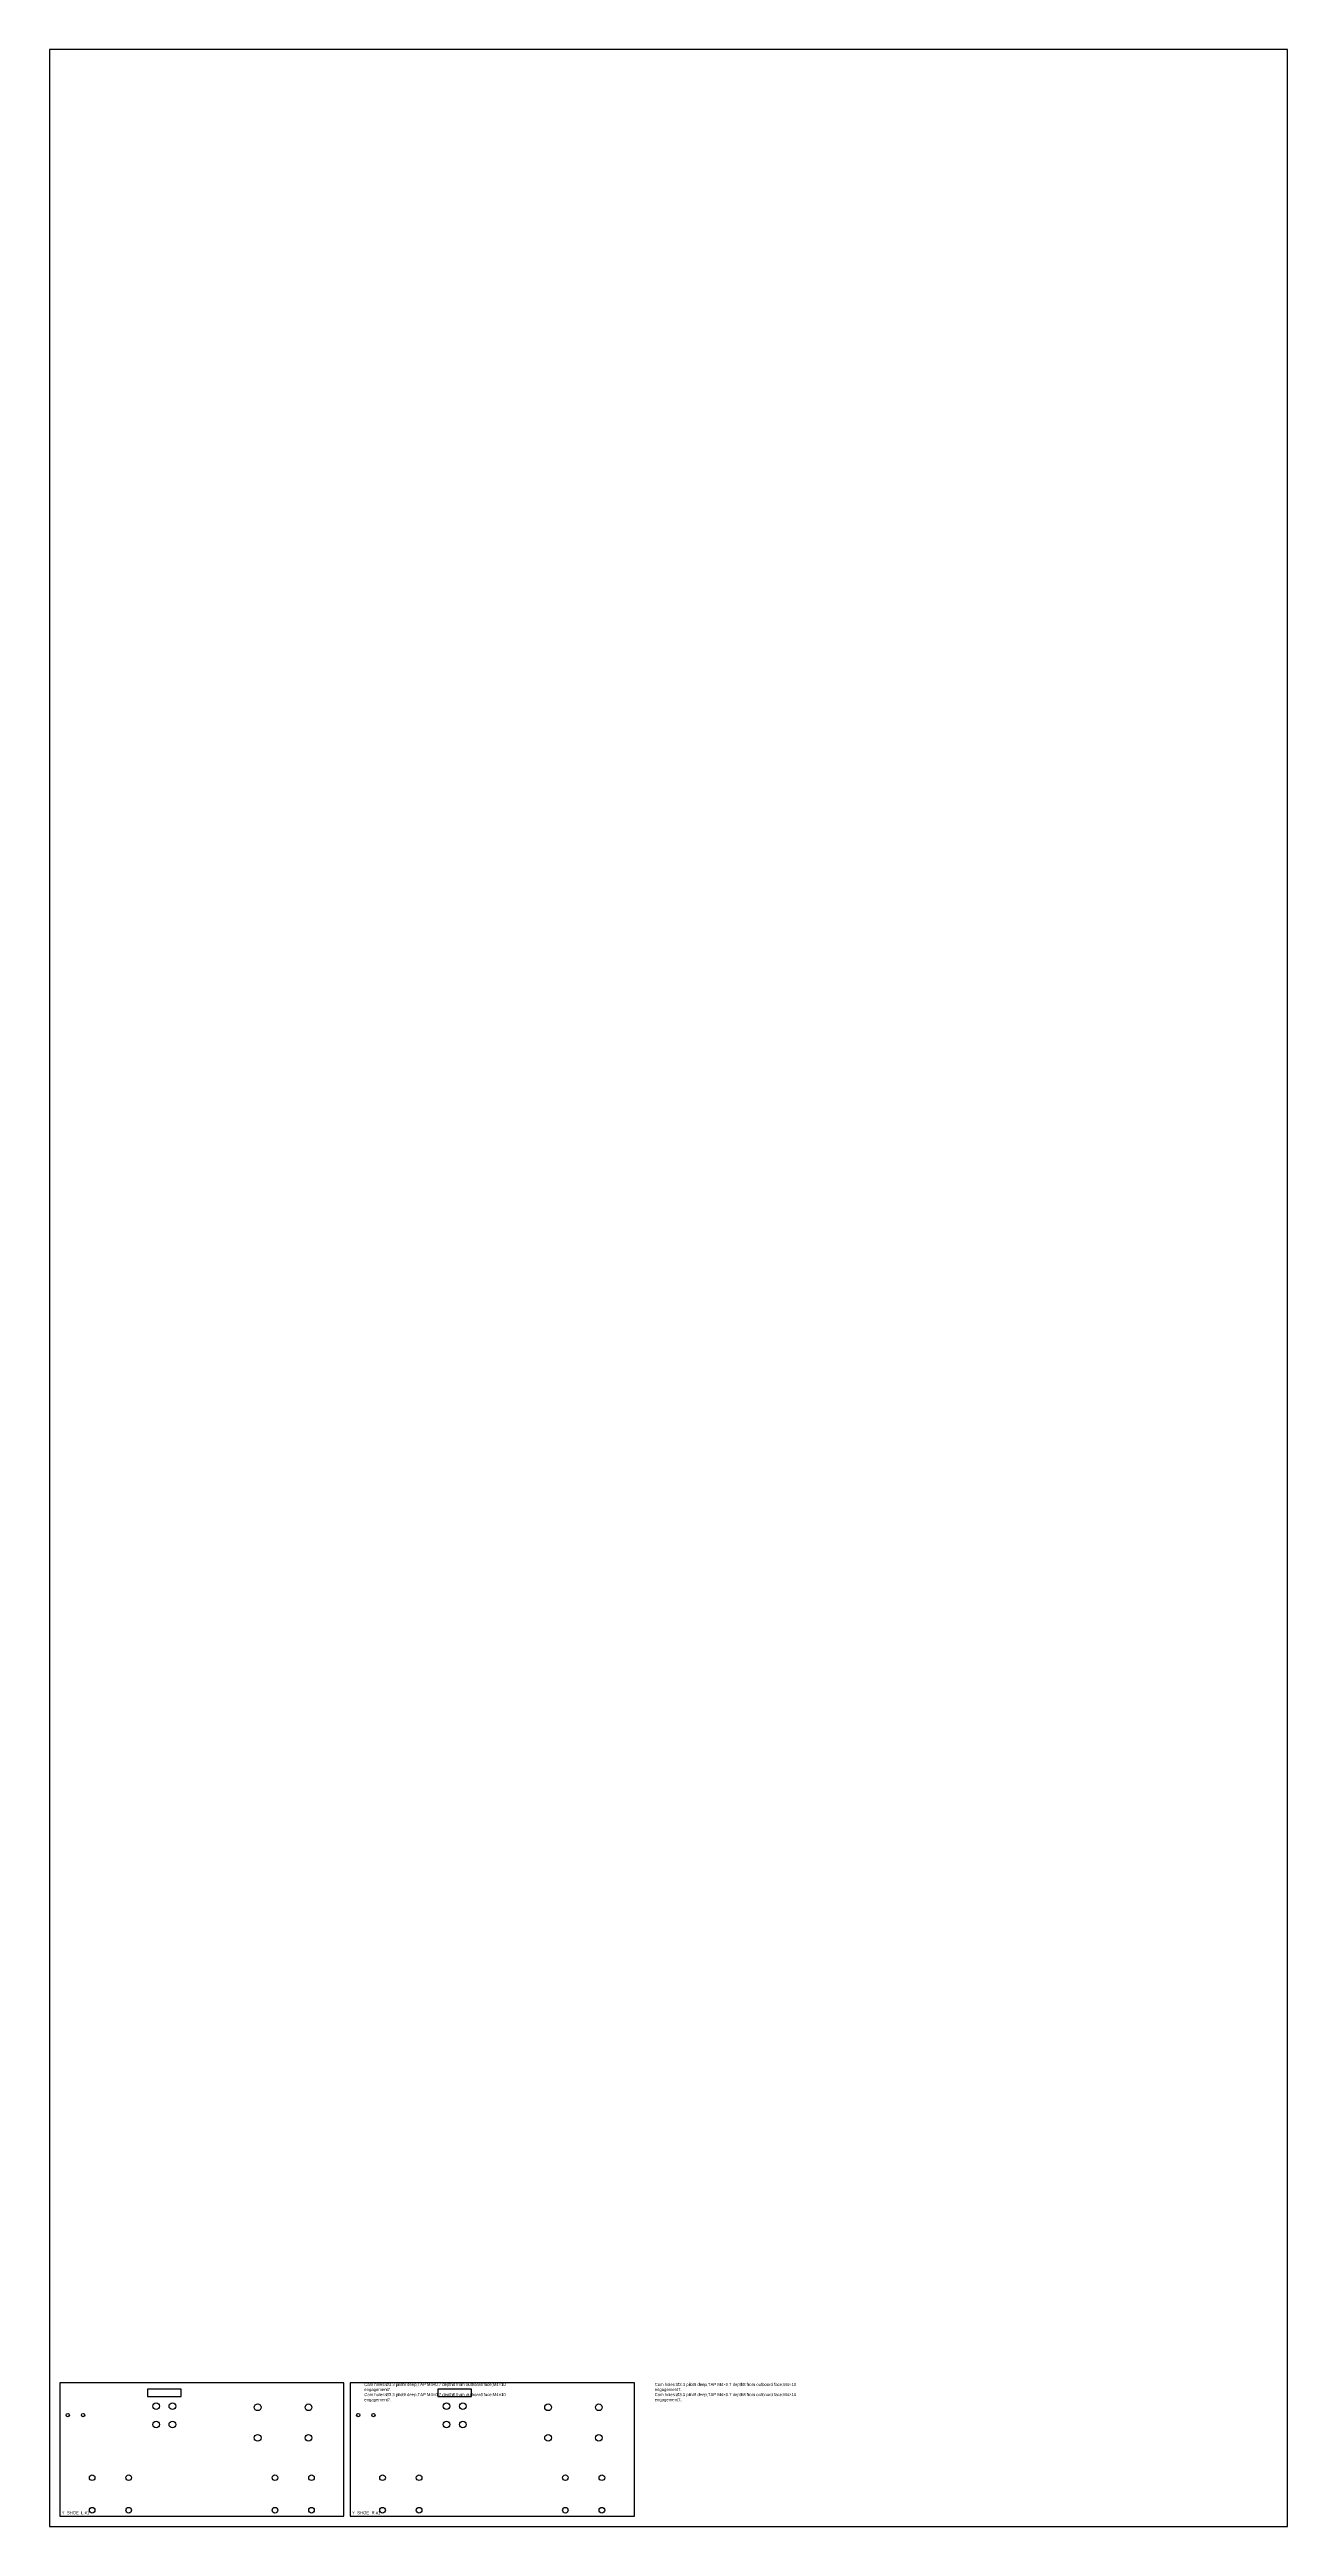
# Model space of a CAD drawing. Header units: millimetres. Extents: x 0 to 1219, y 0 to 2438.
import ezdxf

# ---------------------------------------------------------------- set-up
doc = ezdxf.new("R2010")
doc.units = ezdxf.units.MM
for name, color, linetype in [('CUT_HOLES', 7, 'Continuous'), ('CUT_INNER', 7, 'Continuous'), ('CUT_OUTER', 7, 'Continuous'), ('DRILL_M4_PILOT_DEPTH_9', 7, 'Continuous'), ('MACHINING_NOTES', 7, 'Continuous'), ('PART_MARK_NO_CUT', 7, 'Continuous'), ('STOCK_NO_CUT', 7, 'Continuous')]:
    doc.layers.add(name, color=color, linetype=linetype)

msp = doc.modelspace()

# ---------------------------------------------------------------- linework, layer by layer
at = {"layer": 'CUT_HOLES'}
for centre, radius in [((105, 118.4375), 3.3), ((105, 100.4375), 3.3), ((121, 118.4375), 3.3), ((121, 100.4375), 3.3), ((205, 117.3), 3.3), ((255, 117.3), 3.3), ((391, 118.4375), 3.3), ((391, 100.4375), 3.3), ((407, 118.4375), 3.3), ((407, 100.4375), 3.3), ((491, 117.3), 3.3), ((541, 117.3), 3.3), ((205, 87.3), 3.3), ((255, 87.3), 3.3), ((491, 87.3), 3.3), ((541, 87.3), 3.3), ((42, 48), 2.75), ((78, 48), 2.75), ((222, 48), 2.75), ((258, 48), 2.75), ((328, 48), 2.75), ((364, 48), 2.75), ((508, 48), 2.75), ((544, 48), 2.75), ((42, 16), 2.75), ((78, 16), 2.75), ((222, 16), 2.75), ((258, 16), 2.75), ((328, 16), 2.75), ((364, 16), 2.75), ((508, 16), 2.75), ((544, 16), 2.75)]:
    msp.add_circle(centre, radius, dxfattribs=at)
at = {"layer": 'CUT_INNER'}
for points in [[(96.5, 127.9375), (129.5, 127.9375), (129.5, 135.2875), (96.5, 135.2875)], [(382.5, 127.9375), (415.5, 127.9375), (415.5, 135.2875), (382.5, 135.2875)]]:
    msp.add_lwpolyline(points, close=True, dxfattribs=at)
at = {"layer": 'CUT_OUTER'}
for points in [[(10, 10), (290, 10), (290, 141.3), (10, 141.3)], [(296, 10), (576, 10), (576, 141.3), (296, 141.3)]]:
    msp.add_lwpolyline(points, close=True, dxfattribs=at)
at = {"layer": 'DRILL_M4_PILOT_DEPTH_9'}
for centre in [(18, 109.7), (33, 109.7), (304, 109.7), (319, 109.7)]:
    msp.add_circle(centre, 1.65, dxfattribs=at)
at = {"layer": 'STOCK_NO_CUT'}
msp.add_lwpolyline([(0, 0), (1219.2, 0), (1219.2, 2438.4), (0, 2438.4)], close=True, dxfattribs=at)

# ---------------------------------------------------------------- texts
at = {"layer": 'MACHINING_NOTES', "char_height": 3, "width": 150, "attachment_point": 1}
for insert in [(310, 141.3), (596, 141.3)]:
    msp.add_mtext('Cam holes:Ø3.3 pilot9 deep,TAP M4×0.7 depth8 from outboard face;M4×10 engagement7.\\PCam holes:Ø3.3 pilot9 deep,TAP M4×0.7 depth8 from outboard face;M4×10 engagement7.', dxfattribs=dict(at, insert=insert))
at = {"layer": 'PART_MARK_NO_CUT'}
for s, p in [('Y_SHOE_L #1', (12, 12)), ('Y_SHOE_R #1', (298, 12))]:
    msp.add_text(s, height=3, dxfattribs=at).set_placement(p)

doc.saveas('drawing.dxf')
